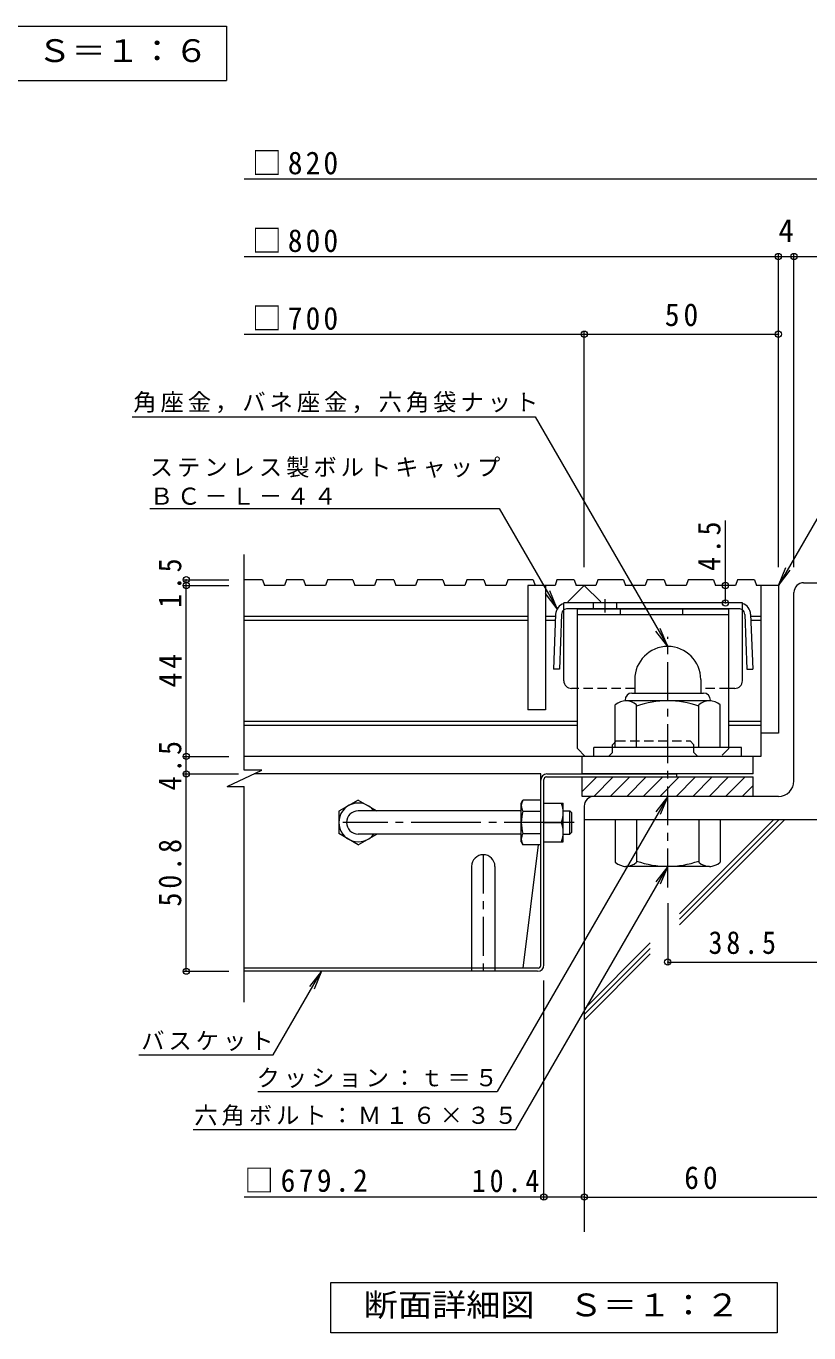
# Model space of a CAD drawing. Units: millimetres on the paper, enlarged 6 times, with parts at other scales. Extents: x -1626 to 1623, y -1182 to 1151.
# Drawn here: x -1000 to -396, y -1044 to -35 of the extents above; entities that cross this region are included whole.
import ezdxf
from ezdxf.enums import TextEntityAlignment as Align

# ---------------------------------------------------------------- set-up
doc = ezdxf.new("R2010")
doc.units = ezdxf.units.MM
doc.header["$LTSCALE"] = 6
doc.header["$PDMODE"] = 32
doc.header["$PDSIZE"] = 4.8
for name, pattern in [('CHAIN1', [8, 5, -1, 1, -1]), ('CHAIN2', [12, 9, -1, 1, -1]), ('DASHED1', [1.8, 1.2, -0.6])]:
    doc.linetypes.add(name, pattern=pattern)
for name, color, linetype, lineweight in [('6-5', 7, 'Continuous', 9), ('D-1', 2, 'Continuous', 9), ('D-2', 3, 'Continuous', 9), ('D-4', 7, 'Continuous', 9), ('D-5', 7, 'Continuous', 9), ('D-6', 6, 'Continuous', 5), ('D-7', 2, 'Continuous', 9), ('D-8', 4, 'Continuous', 9), ('D-9', 2, 'Continuous', 9), ('D-B', 2, 'Continuous', 9)]:
    doc.layers.add(name, color=color, linetype=linetype, lineweight=lineweight)
doc.styles.add('ＭＳ ゴシック', font='')
doc.styles.get('ＭＳ ゴシック').set_extended_font_data('MS Gothic')

msp = doc.modelspace()

# ---------------------------------------------------------------- linework, layer by layer
at = {"layer": '6-5'}
for p, q in [((-1160.5, -34.753), (-845.5, -34.753)), ((-845.5, -34.753), (-845.5, -76.753)), ((-1160.5, -76.753), (-845.5, -76.753))]:
    msp.add_line(p, q, dxfattribs=at)
at = {"layer": 'D-1'}
for p, q in [((-407.135, -617.678), (-407.135, -472.178)), ((-399.635, -464.678), (-389.135, -464.678)), ((-530.135, -539.378), (-530.135, -549.878)), ((-479.134, -539.348), (-479.134, -549.878)), ((-532.234, -549.878), (-477.034, -549.878)), ((-545.135, -591.878), (-545.135, -558.993)), ((-537.634, -555.278), (-537.634, -555.878)), ((-472.384, -555.878), (-536.884, -555.878)), ((-528.634, -591.878), (-528.634, -558.993)), ((-480.634, -591.878), (-480.634, -558.993)), ((-471.635, -555.278), (-471.635, -555.878)), ((-464.134, -591.878), (-464.134, -558.993)), ((-447.635, -591.878), (-561.634, -591.878)), ((-561.634, -598.777), (-561.634, -591.878)), ((-447.635, -598.777), (-447.635, -591.878)), ((-570.635, -614.677), (-438.634, -614.677)), ((-570.635, -629.678), (-570.635, -614.677)), ((-570.635, -625.887), (-559.425, -614.677)), ((-561.697, -629.677), (-546.697, -614.677)), ((-548.969, -629.677), (-533.969, -614.677)), ((-536.242, -629.677), (-521.241, -614.677)), ((-523.514, -629.677), (-508.514, -614.677)), ((-510.786, -629.677), (-495.786, -614.677)), ((-498.058, -629.677), (-483.058, -614.677)), ((-485.33, -629.677), (-470.33, -614.677)), ((-472.602, -629.677), (-457.602, -614.677)), ((-459.874, -629.677), (-444.874, -614.677)), ((-438.634, -629.678), (-438.634, -614.677)), ((-447.146, -629.677), (-438.634, -621.166)), ((-419.135, -629.678), (-570.635, -629.678)), ((-569.135, -637.178), (-569.135, -647.678)), ((-389.135, -647.678), (-569.135, -647.678)), ((-545.135, -647.678), (-545.135, -680.562)), ((-528.634, -647.678), (-528.634, -680.562)), ((-480.634, -647.678), (-480.634, -680.562)), ((-464.134, -647.678), (-464.134, -680.562)), ((-537.634, -684.278), (-537.634, -683.678)), ((-472.384, -683.678), (-536.884, -683.678)), ((-471.635, -684.278), (-471.635, -683.678))]:
    msp.add_line(p, q, dxfattribs=at)
at = {"layer": 'D-1', "linetype": 'CHAIN1'}
msp.add_line((-504.635, -699.92), (-504.635, -506.373), dxfattribs=at)
at = {"layer": 'D-1', "color": 3}
for p, q in [((-617.735, -640.777), (-743.735, -640.777)), ((-617.735, -658.777), (-743.735, -658.777))]:
    msp.add_line(p, q, dxfattribs=at)
at = {"layer": 'D-1', "color": 3, "linetype": 'CHAIN2'}
msp.add_line((-576.935, -649.777), (-755.735, -649.777), dxfattribs=at)
at = {"layer": 'D-1'}
for centre, radius, start, end in [((-399.635, -472.178), 7.5, 90, 180), ((-504.635, -539.378), 25.5, 90, 180), ((-504.604, -539.348), 25.47, 0, 90), ((-532.234, -555.278), 5.4, 90, 180), ((-477.034, -555.278), 5.4, 0, 90), ((-536.884, -568.358), 12.48, 48.6201, 131.38164), ((-504.635, -627.878), 72, 70.52881, 109.47119), ((-472.384, -568.358), 12.48, 48.61835, 131.37988), ((-419.135, -617.678), 12, 270, 0), ((-561.635, -637.178), 7.5, 90, 180), ((-536.884, -671.198), 12.48, 228.61835, 311.37988), ((-504.635, -611.677), 72, 250.52881, 289.47119), ((-472.384, -671.198), 12.48, 228.6201, 311.38164)]:
    msp.add_arc(centre, radius, start, end, dxfattribs=at)
at = {"layer": 'D-1', "color": 3}
msp.add_arc((-743.735, -649.777), 9, 90, 270, dxfattribs=at)
at = {"layer": 'D-2'}
for p, q in [((-817.623, -462.277), (-831.736, -462.277)), ((-817.623, -462.277), (-816.089, -466.777)), ((-785.994, -462.277), (-784.46, -466.777)), ((-747.944, -462.277), (-746.41, -466.777)), ((-716.315, -462.277), (-714.781, -466.777)), ((-678.265, -462.277), (-676.731, -466.777)), ((-646.635, -462.277), (-645.101, -466.777)), ((-608.586, -462.277), (-607.052, -466.777)), ((-576.956, -462.277), (-575.422, -466.777)), ((-538.906, -462.277), (-537.372, -466.777)), ((-507.277, -462.277), (-505.743, -466.777)), ((-469.227, -462.277), (-467.693, -466.777)), ((-437.598, -462.277), (-436.064, -466.777)), ((-800.75, -466.777), (-816.089, -466.777)), ((-769.12, -466.777), (-784.46, -466.777)), ((-731.071, -466.777), (-746.41, -466.777)), ((-699.441, -466.777), (-714.781, -466.777)), ((-661.391, -466.777), (-676.731, -466.777)), ((-629.762, -466.777), (-645.101, -466.777)), ((-591.712, -466.777), (-612.634, -466.777)), ((-612.634, -466.778), (-612.634, -562.778)), ((-599.134, -466.778), (-599.134, -562.778)), ((-560.082, -466.777), (-575.422, -466.777)), ((-490.403, -466.777), (-505.743, -466.777)), ((-419.134, -466.777), (-436.064, -466.777)), ((-432.634, -466.778), (-432.634, -598.778)), ((-419.134, -466.778), (-419.134, -580.778)), ((-581.09, -480.278), (-581.862, -479.505)), ((-556.406, -479.505), (-557.178, -480.278)), ((-612.634, -490.778), (-831.736, -490.778)), ((-612.634, -493.778), (-831.736, -493.778)), ((-591.275, -490.778), (-599.134, -490.778)), ((-591.386, -493.778), (-599.134, -493.778)), ((-432.634, -490.778), (-440.493, -490.778)), ((-432.634, -493.778), (-440.382, -493.778)), ((-599.134, -562.778), (-612.634, -562.778)), ((-574.384, -571.778), (-831.736, -571.778)), ((-574.384, -574.778), (-831.736, -574.778)), ((-432.634, -571.778), (-457.384, -571.778)), ((-432.634, -574.778), (-457.384, -574.778)), ((-419.134, -580.778), (-432.634, -580.778)), ((-432.634, -598.778), (-831.736, -598.778)), ((-570.635, -612.277), (-570.635, -598.777)), ((-438.634, -612.277), (-438.634, -598.778)), ((-845.005, -621.939), (-818.247, -609.516)), ((-438.634, -612.277), (-570.635, -612.277)), ((-845.005, -621.939), (-831.736, -621.939)), ((-831.736, -788.677), (-831.736, -621.939))]:
    msp.add_line(p, q, dxfattribs=at)
for points in [[(-818.247, -609.516), (-831.736, -609.516), (-831.736, -442.777)], [(-785.994, -462.277), (-799.216, -462.277), (-800.75, -466.777)], [(-747.944, -462.277), (-767.586, -462.277), (-769.12, -466.777)], [(-716.315, -462.277), (-729.537, -462.277), (-731.071, -466.777)], [(-678.265, -462.277), (-697.907, -462.277), (-699.441, -466.777)], [(-646.635, -462.277), (-659.858, -462.277), (-661.391, -466.777)], [(-608.586, -462.277), (-628.228, -462.277), (-629.762, -466.777)], [(-576.956, -462.277), (-590.179, -462.277), (-591.712, -466.777)], [(-538.906, -462.277), (-558.548, -462.277), (-560.082, -466.777)], [(-507.277, -462.277), (-520.5, -462.277), (-522.034, -466.777), (-537.372, -466.777)], [(-469.227, -462.277), (-488.869, -462.277), (-490.403, -466.777)], [(-437.598, -462.277), (-450.821, -462.277), (-452.355, -466.777), (-467.693, -466.777)], [(-581.862, -479.505), (-569.134, -466.778), (-556.406, -479.505)]]:
    msp.add_lwpolyline(points, dxfattribs=at)
at = {"layer": 'D-4'}
for p, q in [((-831.736, -152.678), (-389.134, -152.678)), ((-419.135, -452.678), (-419.135, -210.878)), ((-407.135, -452.678), (-407.135, -210.878)), ((-831.736, -212.678), (-371.515, -212.678)), ((-569.135, -452.678), (-569.135, -270.877)), ((-831.736, -272.678), (-419.135, -272.678)), ((-460.024, -466.777), (-460.024, -416.527)), ((-878.365, -462.277), (-843.736, -462.277)), ((-876.565, -466.777), (-876.565, -462.277)), ((-878.365, -466.777), (-843.736, -466.777)), ((-876.565, -598.778), (-876.565, -466.777)), ((-460.024, -480.278), (-460.024, -466.777)), ((-878.365, -598.778), (-843.736, -598.778)), ((-876.565, -612.277), (-876.565, -598.778)), ((-878.365, -612.277), (-836.195, -612.277)), ((-876.565, -764.677), (-876.565, -612.277)), ((-504.634, -712.196), (-504.634, -759.386)), ((-878.365, -764.677), (-843.736, -764.677)), ((-504.634, -757.586), (-389.134, -757.586)), ((-600.335, -940.933), (-600.335, -771.877)), ((-600.335, -939.133), (-831.736, -939.133)), ((-569.135, -939.133), (-600.335, -939.133)), ((-569.135, -939.133), (-313.978, -939.133))]:
    msp.add_line(p, q, dxfattribs=at)
for p in [(-419.135, -212.678), (-407.135, -212.678), (-569.135, -272.678), (-419.135, -272.678), (-876.565, -462.277), (-876.565, -466.777), (-460.024, -466.777), (-460.024, -480.278), (-876.565, -598.778), (-876.565, -612.277), (-504.634, -757.586), (-876.565, -764.677), (-600.335, -939.133), (-569.135, -939.133)]:
    msp.add_point(p, dxfattribs=at)
at = {"layer": 'D-5'}
for p, q in [((-353.546, -353.175), (-419.134, -466.778)), ((-904.756, -407.397), (-634.756, -407.397)), ((-419.134, -466.778), (-413.394, -452.919)), ((-419.134, -466.778), (-410.003, -454.877)), ((-590.044, -484.842), (-595.784, -470.984)), ((-504.604, -513.878), (-513.736, -501.978)), ((-504.604, -513.878), (-510.345, -500.02)), ((-504.635, -629.678), (-636.277, -857.688)), ((-504.635, -629.678), (-513.766, -641.578)), ((-504.635, -629.678), (-510.375, -643.536)), ((-504.635, -683.678), (-513.766, -695.578)), ((-504.635, -683.678), (-510.375, -697.536)), ((-772.157, -764.677), (-777.897, -778.535)), ((-913.273, -829.188), (-809.402, -829.188)), ((-821.299, -857.688), (-636.277, -857.688))]:
    msp.add_line(p, q, dxfattribs=at)
for points in [[(-918.455, -336.448), (-607.043, -336.448), (-504.604, -513.878)], [(-634.756, -407.397), (-590.044, -484.842), (-599.175, -472.942)], [(-871.307, -886.886), (-621.957, -886.886), (-504.635, -683.678)], [(-809.402, -829.188), (-772.157, -764.677), (-781.288, -776.577)]]:
    msp.add_lwpolyline(points, dxfattribs=at)
at = {"layer": 'D-5', "color": 2}
msp.add_lwpolyline([(-765, -1044), (-765, -1005), (-419.999, -1005), (-419.999, -1044)], close=True, dxfattribs=at)
at = {"layer": 'D-6'}
for p, q in [((-569.135, -647.678), (-569.135, -965.873)), ((-495.588, -728.821), (-414.444, -647.678)), ((-495.588, -720.336), (-422.928, -647.678)), ((-495.588, -724.577), (-418.688, -647.678)), ((-569.135, -793.882), (-518.114, -742.862)), ((-569.135, -798.124), (-518.114, -747.103)), ((-569.135, -802.367), (-518.114, -751.347))]:
    msp.add_line(p, q, dxfattribs=at)
at = {"layer": 'D-7'}
for p, q in [((-602.735, -612.277), (-824.195, -612.277)), ((-602.735, -760.277), (-602.735, -612.277)), ((-598.335, -614.677), (-497.725, -614.677)), ((-597.935, -612.277), (-497.725, -612.277)), ((-497.725, -612.277), (-497.725, -614.677)), ((-600.335, -759.877), (-600.335, -616.677)), ((-604.698, -667.027), (-616.572, -762.277)), ((-616.572, -762.277), (-831.736, -762.277)), ((-605.135, -764.677), (-831.736, -764.677)), ((-604.735, -762.277), (-616.572, -762.277))]:
    msp.add_line(p, q, dxfattribs=at)
for centre, radius, start, end in [((-597.935, -617.077), 4.8, 90, 180), ((-598.335, -616.677), 2, 90, 180), ((-605.135, -759.877), 4.8, 270, 0), ((-604.735, -760.277), 2, 270, 0)]:
    msp.add_arc(centre, radius, start, end, dxfattribs=at)
at = {"layer": 'D-8'}
for p, q in [((-574.384, -484.778), (-457.384, -484.778)), ((-574.384, -592.778), (-574.384, -484.778)), ((-574.384, -489.278), (-457.384, -489.278)), ((-541.045, -489.278), (-541.045, -484.778)), ((-493.045, -489.278), (-493.045, -484.778)), ((-457.384, -592.778), (-457.384, -484.778)), ((-574.384, -592.778), (-568.384, -598.778))]:
    msp.add_line(p, q, dxfattribs=at)
at = {"layer": 'D-8', "linetype": 'DASHED1'}
for p, q in [((-544.384, -586.778), (-487.384, -586.778)), ((-457.384, -592.778), (-463.384, -598.778)), ((-550.384, -598.778), (-568.384, -598.778)), ((-547.384, -595.778), (-550.384, -598.778)), ((-484.384, -595.778), (-481.384, -598.778)), ((-463.384, -598.778), (-481.384, -598.778))]:
    msp.add_line(p, q, dxfattribs=at)
at = {"layer": 'D-8', "color": 2}
for p, q in [((-600.335, -634.778), (-585.335, -634.778)), ((-585.335, -664.778), (-585.335, -634.778)), ((-600.335, -649.777), (-586.634, -649.777)), ((-600.335, -664.778), (-585.335, -664.778)), ((-656.135, -683.677), (-656.135, -764.677)), ((-638.135, -683.677), (-638.135, -764.677))]:
    msp.add_line(p, q, dxfattribs=at)
at = {"layer": 'D-8', "color": 3}
for p, q in [((-585.335, -640.777), (-580.235, -640.777)), ((-580.235, -640.777), (-578.735, -642.277)), ((-580.235, -658.777), (-580.235, -640.777)), ((-578.735, -657.277), (-578.735, -642.277)), ((-585.335, -658.777), (-580.235, -658.777)), ((-580.235, -658.777), (-578.735, -657.277))]:
    msp.add_line(p, q, dxfattribs=at)
at = {"layer": 'D-8', "color": 2, "linetype": 'CHAIN1'}
for p, q in [((-577.276, -649.777), (-586.461, -649.777)), ((-647.135, -674.677), (-647.135, -764.677))]:
    msp.add_line(p, q, dxfattribs=at)
at = {"layer": 'D-8', "linetype": 'DASHED1'}
for points in [[(-547.384, -595.778), (-547.384, -589.778), (-544.384, -586.778)], [(-484.384, -595.778), (-484.384, -589.778), (-487.384, -586.778)]]:
    msp.add_lwpolyline(points, dxfattribs=at)
at = {"layer": 'D-8', "color": 2}
for centre, radius, start, end in [((-607.635, -642.277), 22.3, 340.34633, 19.65366), ((-607.635, -657.278), 22.3, 340.34633, 19.65366), ((-647.135, -683.677), 9, 0, 180)]:
    msp.add_arc(centre, radius, start, end, dxfattribs=at)
at = {"layer": 'D-9'}
for p, q in [((-446.884, -480.278), (-584.884, -480.278)), ((-562.214, -480.278), (-562.214, -484.778)), ((-544.214, -480.278), (-544.214, -484.778)), ((-591.207, -488.943), (-592.782, -531.278)), ((-586.71, -489.11), (-588.283, -531.399)), ((-584.884, -540.278), (-584.884, -485.656)), ((-449.531, -484.778), (-582.213, -484.778)), ((-446.884, -540.278), (-446.884, -485.656)), ((-445.059, -489.11), (-443.485, -531.399)), ((-440.562, -488.943), (-438.987, -531.278)), ((-588.283, -531.399), (-592.782, -531.278)), ((-443.485, -531.399), (-438.987, -531.278)), ((-574.384, -546.278), (-578.884, -546.278)), ((-452.884, -546.278), (-457.384, -546.278))]:
    msp.add_line(p, q, dxfattribs=at)
at = {"layer": 'D-9', "linetype": 'DASHED1'}
for p, q in [((-584.884, -485.656), (-584.884, -480.278)), ((-446.884, -485.656), (-446.884, -480.278)), ((-530.135, -546.278), (-574.384, -546.278)), ((-457.384, -546.278), (-479.134, -546.278))]:
    msp.add_line(p, q, dxfattribs=at)
at = {"layer": 'D-9', "linetype": 'CHAIN1'}
msp.add_line((-553.214, -477.308), (-553.214, -487.747), dxfattribs=at)
at = {"layer": 'D-9'}
for centre, radius, start, end in [((-582.213, -489.278), 9, 107.26667, 177.86924), ((-449.555, -489.278), 9, 2.13076, 72.73333), ((-582.213, -489.278), 4.5, 126.41565, 177.86924), ((-582.213, -489.278), 4.5, 90, 126.41565), ((-449.555, -489.278), 4.5, 53.58435, 90), ((-449.555, -489.278), 4.5, 2.13076, 53.58435), ((-578.884, -540.278), 6, 180, 270), ((-452.884, -540.278), 6, 270, 0)]:
    msp.add_arc(centre, radius, start, end, dxfattribs=at)
at = {"layer": 'D-B'}
for p, q in [((-743.735, -632.527), (-758.735, -641.188)), ((-743.735, -632.527), (-729.445, -640.777)), ((-617.735, -634.778), (-616.436, -632.527)), ((-617.735, -664.777), (-617.735, -634.778)), ((-602.735, -632.527), (-616.436, -632.527)), ((-758.735, -641.188), (-758.735, -658.367)), ((-616.436, -641.188), (-602.735, -641.188)), ((-743.735, -667.027), (-758.735, -658.367)), ((-743.735, -667.027), (-729.445, -658.777)), ((-617.735, -664.777), (-616.436, -667.027)), ((-616.436, -658.367), (-602.735, -658.367)), ((-602.735, -667.027), (-616.436, -667.027))]:
    msp.add_line(p, q, dxfattribs=at)
for centre, radius, start, end in [((-743.735, -649.777), 15, 36.87019, 323.12981), ((-607.889, -637.462), 9.869, 149.99998, 176.07924), ((-609.531, -636.757), 8.204, 180.2103, 212.68507), ((-588.687, -649.777), 29.048, 162.79973, 197.20026), ((-609.531, -662.798), 8.204, 147.31491, 179.78969), ((-607.889, -662.093), 9.869, 183.92075, 210)]:
    msp.add_arc(centre, radius, start, end, dxfattribs=at)

# ---------------------------------------------------------------- texts
at = {"layer": '6-5', "color": 2, "style": 'ＭＳ ゴシック', "width": 1.1}
msp.add_text('平面詳細図\u3000Ｓ＝１：６', height=17.6, dxfattribs=at).set_placement((-1150, -67.753), align=Align.BOTTOM_LEFT)
at = {"layer": 'D-4', "color": 2, "style": 'ＭＳ ゴシック'}
msp.add_text('4', height=17.6, dxfattribs=at).set_placement((-419.135, -206.677), align=Align.BOTTOM_LEFT)
at = {"layer": 'D-4', "color": 2, "char_height": 17.6, "attachment_point": 7, "style": 'ＭＳ ゴシック'}
for s, insert in [('\\T1.21;\\W0.95;□820', (-825.736, -149.646)), ('\\T1.21;\\W0.95;□800', (-825.736, -209.649)), ('\\T1.21;\\W0.95;□700', (-825.736, -269.678)), ('\\T1.27;\\W0.95;50', (-506.885, -266.677)), ('\\T1.28;\\W0.9;38.5', (-473.134, -751.586)), ('\\T1.23;\\W0.95;□679.2', (-831.736, -935.533)), ('\\T1.28;\\W0.9;10.4', (-655.985, -935.533)), ('\\T1.27;\\W0.95;60', (-491.884, -933.133))]:
    msp.add_mtext(s, dxfattribs=dict(at, insert=insert))
at = {"layer": 'D-4', "color": 2, "char_height": 17.6, "attachment_point": 7, "rotation": 90, "style": 'ＭＳ ゴシック'}
for s, insert in [('\\T1.27;\\W0.9;4.5', (-463.624, -455.527)), ('\\T1.27;\\W0.9;1.5', (-880.165, -484.027)), ('\\T1.27;\\W0.95;44', (-880.165, -545.527)), ('\\T1.27;\\W0.9;4.5', (-880.165, -625.028)), ('\\T1.28;\\W0.9;50.8', (-880.165, -714.727))]:
    msp.add_mtext(s, dxfattribs=dict(at, insert=insert))
at = {"layer": 'D-5', "color": 2, "style": 'ＭＳ ゴシック', "width": 1.1}
msp.add_text('断面詳細図\u3000Ｓ＝１：２', height=17.6, dxfattribs=at).set_placement((-739.499, -1036.5), align=Align.BOTTOM_LEFT)
at = {"layer": 'D-5', "char_height": 13.2, "attachment_point": 7, "style": 'ＭＳ ゴシック'}
for s, insert in [('\\T1.17;角座金，バネ座金，六角袋ナット', (-917.536, -333.653)), ('\\T1.17;ステンレス製ボルトキャップ', (-904.756, -383.603)), ('\\T1.17;ＢＣ－Ｌ－４４', (-904.756, -404.603)), ('\\T1.17;バスケット', (-911.402, -826.333)), ('\\T1.17;クッション：ｔ＝５', (-822.278, -854.893)), ('\\T1.17;六角ボルト：Ｍ１６×３５', (-870.399, -884.091))]:
    msp.add_mtext(s, dxfattribs=dict(at, insert=insert))

doc.saveas('drawing.dxf')
